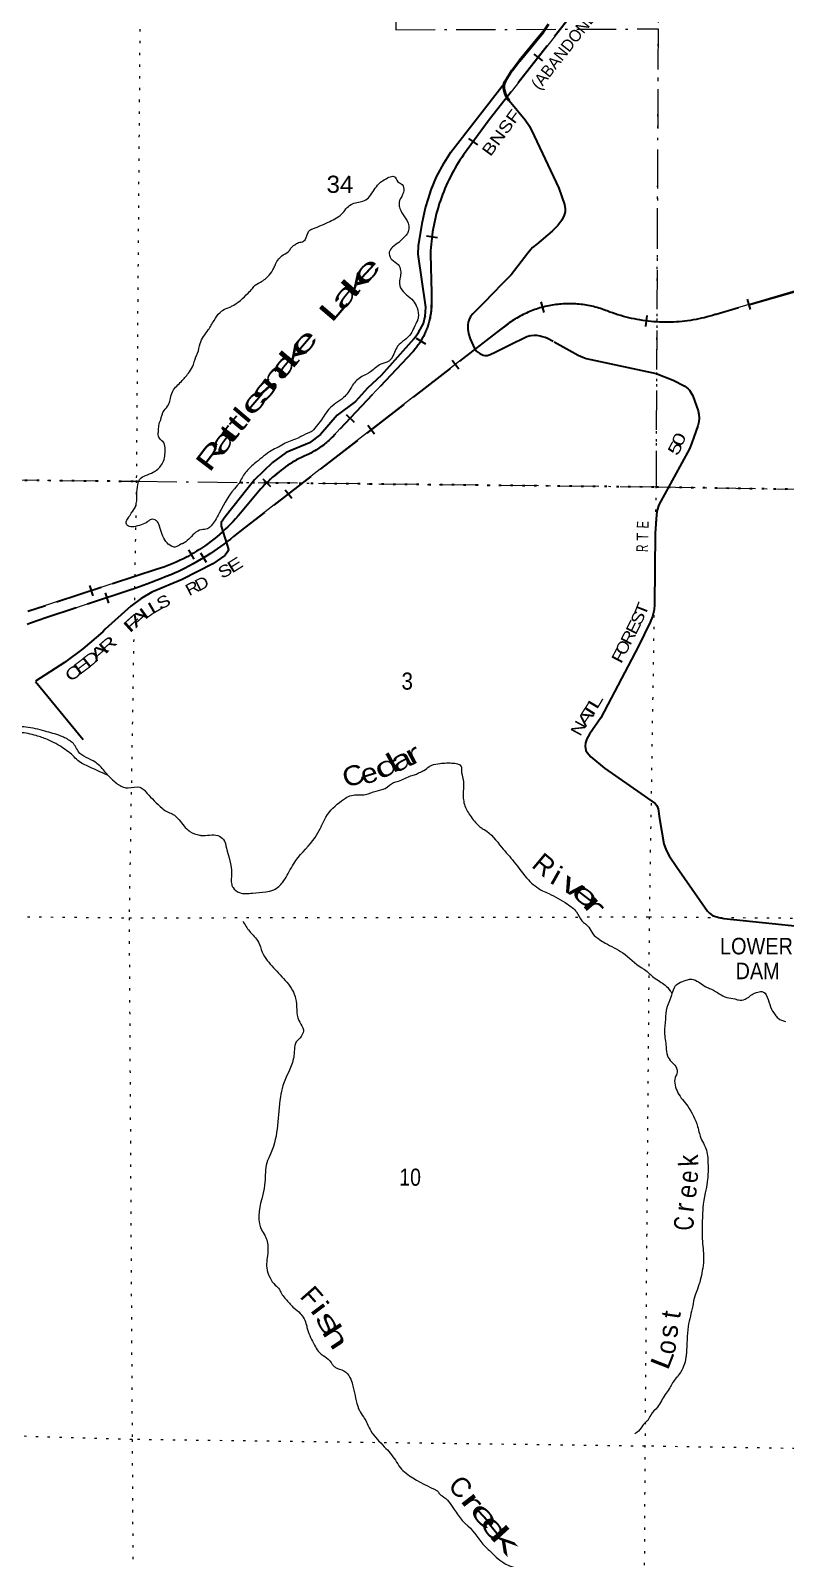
# Model space of a CAD drawing. Header units: feet. Extents: x -252966 to 4, y -183309 to 1368.
# Drawn here: x -195060 to -187349, y -36854 to -21243 of the extents above; entities that cross this region are included whole.
import ezdxf
from ezdxf.enums import TextEntityAlignment as Align

# ---------------------------------------------------------------- set-up
doc = ezdxf.new("R2010")
doc.units = ezdxf.units.FT
doc.header["$LTSCALE"] = 80
for name, pattern in [('DOT_DASHED', [7.7, 5, -1.2, 0.3, -1.2]), ('DOTTED', [1.5, 0.3, -1.2]), ('LONG_DASHED', [7.5, 6, -1.5])]:
    doc.linetypes.add(name, pattern=pattern)
for name, color, linetype, lineweight in [('26', 7, 'Continuous', 40), ('29', 7, 'Continuous', 25), ('30', 7, 'Continuous', 35), ('34', 7, 'Continuous', 13), ('39', 7, 'Continuous', 13), ('41', 7, 'Continuous', 13), ('42', 7, 'Continuous', 13), ('44', 7, 'DOT_DASHED', 13), ('6', 7, 'DOTTED', 25), ('63', 7, 'Continuous', 25), ('7', 7, 'DOTTED', 13)]:
    doc.layers.add(name, color=color, linetype=linetype, lineweight=lineweight)

msp = doc.modelspace()

# ---------------------------------------------------------------- linework, layer by layer
at = {"layer": '26'}
msp.add_lwpolyline([(-190172.99, -21958.87), (-190188.42, -21936.71), (-190201.44, -21913.06), (-190211.93, -21888.18), (-190219.75, -21862.34), (-190224.83, -21835.82), (-190227.11, -21808.92), (-190222.46, -21785.76), (-190213.71, -21763.23), (-190143.67, -21653.19), (-190140.91, -21649.98), (-190065.35, -21553.3), (-189952.15, -21416.36), (-189891.3, -21342.35), (-189824.62, -21258.32), (-189768.64, -21177.98)], dxfattribs=at)
at = {"layer": '29'}
for p, q in [((-194323.68, -27385.06), (-194527.69, -27559.91)), ((-195009.5, -27893.98), (-194522.22, -28487.58))]:
    msp.add_line(p, q, dxfattribs=at)
for points in [[(-191476.03, -24763.92), (-191143.29, -24390.71), (-191096.66, -24327.1), (-191045.3, -24235.42), (-191028.34, -24161.2), (-191028.84, -24165.94), (-191024.1, -24070.02), (-191101.02, -23526.58), (-191096.16, -23440.25), (-191056.14, -23196.23), (-191024.49, -23054.83), (-190996.94, -22959.41), (-190969, -22871.97), (-190912.84, -22739.44), (-190835.48, -22596.31), (-190766.6, -22484.98), (-190222.46, -21785.76)], [(-190172.99, -21958.87), (-190007.77, -22156.56), (-189964.32, -22221.23), (-189914.51, -22317.72), (-189664.42, -22852.11), (-189605.07, -23021.75), (-189598.7, -23064.16), (-189600.82, -23093.85), (-189609.3, -23129.9), (-189634.73, -23180.79), (-189672.88, -23233.81), (-189732.24, -23293.19), (-189889.08, -23424.66), (-189931.45, -23460.71), (-189951.59, -23480.85), (-189982.34, -23517.97), (-190151.89, -23738.5), (-190245.15, -23836.05), (-190427.42, -24022.66), (-190541.87, -24137.17), (-190565.17, -24164.73), (-190580.01, -24196.54), (-190589.02, -24222.52), (-190594.84, -24249.56), (-190594.23, -24292.82)], [(-190594.23, -24292.82), (-190585.84, -24338.09), (-190568.35, -24392.7), (-190523.85, -24490.24), (-190500, -24521.52), (-190470.86, -24543.26), (-190451.25, -24554.39), (-190435.36, -24560.75), (-190418.4, -24563.93), (-190396.68, -24562.34), (-190365.41, -24553.33), (-190314.02, -24530.53), (-190169.89, -24456.31), (-189989.74, -24369.37), (-189967.49, -24361.95), (-189969.07, -24363.54), (-189946.82, -24358.24), (-189917.68, -24355.59), (-189892.25, -24356.65), (-189854.62, -24362.48), (-189834.49, -24367.78), (-189803.75, -24376.26), (-189779.91, -24386.34), (-189722.13, -24418.37)], [(-189710.61, -24424.76), (-189466.23, -24560.22), (-189420.14, -24580.9), (-189383.57, -24594.15)], [(-189383.57, -24594.15), (-188668.32, -24748.68), (-188494.57, -24816.41), (-188378.01, -24875.78), (-188343.04, -24902.29), (-188330.4, -24916.19), (-188296.41, -24976.51), (-188239.19, -25127.06), (-188232.83, -25165.23), (-188230.71, -25203.4), (-188234.95, -25241.57), (-188243.43, -25281.86), (-188303.83, -25456.81), (-188330.59, -25516.48), (-188643.47, -26090.31), (-188660.94, -26144.9), (-188667.3, -26187.31), (-188678.96, -26381.34), (-188685.32, -27106.55), (-188691.68, -27161.68), (-188706.51, -27229.54), (-188729.82, -27288.92), (-188851.61, -27533.6), (-189236, -28266.59), (-189349.75, -28430.81), (-189376.9, -28480.54), (-189392.14, -28521.99), (-189394.25, -28553.8), (-189387.9, -28600.45), (-189373.7, -28619.13), (-189337.03, -28664.07), (-189196.26, -28779.35), (-188681.55, -29139.18), (-188664.12, -29161.33), (-188649.29, -29195.26), (-188634.53, -29294.73), (-188589.94, -29551.5), (-188566.82, -29617.34), (-188535.9, -29675.54), (-188457.94, -29792.22), (-188144.88, -30240.65), (-188125.8, -30261.85), (-188094.5, -30283.48), (-188030.43, -30306.38), (-187978.71, -30315.96), (-186729.19, -30445.89)], [(-191476.03, -24763.92), (-191618.55, -24896.33), (-191741.47, -25032.05), (-191927.99, -25172), (-192097.54, -25371.34), (-192212, -25456.16), (-192449.38, -25553.7), (-192589.26, -25655.49), (-192771.53, -25833.62), (-193072.5, -26211.08), (-193114.89, -26270.46), (-193114.89, -26308.63), (-193055.54, -26490.99), (-193038.59, -26546.13), (-193047.81, -26570.7), (-193062.67, -26589.82), (-193076.74, -26605.51), (-193199.67, -26690.33), (-193513.35, -26851.49), (-193822.79, -26982.97), (-193928.76, -27046.58), (-194034.73, -27122.92), (-194297.55, -27360.43), (-194323.68, -27385.06)], [(-194527.69, -27559.91), (-194714.23, -27701.37), (-195009.95, -27892.25)]]:
    msp.add_lwpolyline(points, dxfattribs=at)
at = {"layer": '34'}
for p, q in [((-186681.89, -23731.93), (-188058.17, -24141.93)), ((-191160.25, -24528.9), (-191946.47, -25361.93)), ((-192779.65, -26008.85), (-192916.57, -26172.66)), ((-193767.89, -26746.83), (-195088.63, -27177.14))]:
    msp.add_line(p, q, dxfattribs=at)
for points in [[(-189172.88, -20645.14), (-189412.62, -20925.93), (-190376.34, -22155.27), (-190638.39, -22511.69)], [(-190975.73, -23526.81), (-190966.58, -23924.43), (-190966.08, -24024.93)], [(-190183.46, -24238.48), (-190299.89, -24327.8), (-192875.36, -26324.79), (-192986.29, -26411.13)], [(-194024.94, -26953.14), (-194905.27, -27243.88), (-195060.24, -27297.02)]]:
    msp.add_lwpolyline(points, dxfattribs=at)
for centre, radius, start, end in [((-189092.97, -23588.87), 1883.79, 145.12301, 178.11211), ((-191695, -24033.48), 728.97, 317.18658, 0.67198), ((-189557.41, -25092.1), 1058.59, 68.43519, 126.25671), ((-188565.24, -22572.04), 1649.75, 248.55816, 287.9004), ((-192631.34, -24749.78), 918.57, 295.55127, 318.20898), ((-191905, -26427.49), 910.92, 111.24918, 121.81376), ((-191510.09, -27021.24), 1623.8, 122.61055, 141.42992), ((-194566.79, -24777.61), 2160.87, 311.7675, 319.78981), ((-194463.94, -24807.72), 2070.68, 298.9948, 310.19954), ((-194527.65, -24560.73), 2408.28, 300.31044, 309.79392), ((-194408.22, -24773.34), 2074.77, 287.97649, 297.18839), ((-194751.39, -24279.21), 2764.7, 298.17395, 301.36909), ((-197093.5, -18259.21), 9219.57, 289.44071, 291.64697), ((-194270.75, -25231.74), 1698.28, 289.90601, 299.05266)]:
    msp.add_arc(centre, radius, start, end, dxfattribs=at)
at = {"layer": '39'}
for points in [[(-193731, -25220.89), (-193695.72, -25125.48), (-193650.88, -25067.41), (-193638.47, -25031.23), (-193607.3, -24926.65), (-193519.81, -24828.64), (-193448.57, -24744.6), (-193405.69, -24680.46), (-193370.49, -24575.92), (-193354.05, -24539.78), (-193328.97, -24441.19), (-193245.14, -24302.82), (-193185.84, -24204.55), (-193124.68, -24122.43), (-193096.29, -24100.51), (-193023.52, -24068.91), (-193007.34, -24061), (-192836.96, -23925.43), (-192794.23, -23877.43), (-192779.97, -23859.41), (-192713.13, -23815.66), (-192623.85, -23741.86), (-192574.86, -23669.72), (-192558.38, -23629.54), (-192478.99, -23535.48), (-192412.09, -23485.68), (-192403.9, -23471.64), (-192361.25, -23431.7), (-192322.8, -23409.87), (-192272.34, -23396.22), (-192225.19, -23305.91), (-192200.77, -23277.9), (-192176.52, -23268.04), (-192004.69, -23192.98), (-191873.05, -23109.5), (-191826.2, -23051.44), (-191771.49, -23013.63), (-191650.39, -22980.46), (-191597.65, -22938.6), (-191501.81, -22808.4), (-191426.84, -22756.65), (-191372.26, -22732.96), (-191348.1, -22733.18), (-191308.35, -22787.99), (-191264.32, -22816.63), (-191248.81, -22881.3), (-191265.37, -22929.54), (-191269.49, -22939.59), (-191289.98, -22977.71), (-191296.35, -23013.95), (-191288.73, -23060.41), (-191239.21, -23147.57), (-191213.41, -23188.14), (-191200.26, -23289.09), (-191216.68, -23323.22), (-191253.29, -23363.21), (-191297.99, -23407.17), (-191362.86, -23454.97), (-191395.58, -23509.12), (-191393.85, -23539.38), (-191388, -23559.6), (-191370.1, -23583.96), (-191306.15, -23634.97), (-191280.52, -23693.68), (-191283.1, -23754.15), (-191288.04, -23852.92), (-191238.39, -23925.97), (-191166.5, -23989.14), (-191122.09, -24051.44), (-191111.5, -24076.88), (-191100.9, -24176.55), (-191109.38, -24206.23), (-191143.29, -24276.21), (-191175.08, -24341.94), (-191310.72, -24469.17), (-191377.51, -24598.23), (-191401.9, -24622.2), (-191482.7, -24651.71), (-191588.14, -24731.41), (-191677.16, -24778.99), (-191729.88, -24818.83), (-191770.59, -24866.86), (-191819.64, -24945.06), (-191862.37, -24993.06), (-192014.48, -25112.66), (-192065.48, -25184.79), (-192169.44, -25322.98), (-192183.67, -25336.96), (-192228.14, -25356.72), (-192321.2, -25404.27), (-192458.62, -25459.47), (-192527.44, -25499.17), (-192551.69, -25509.03), (-192620.51, -25548.73), (-192774.65, -25670.33), (-192866.09, -25760.24), (-192929.53, -25870.57)], [(-192929.53, -25870.57), (-192949.86, -25892.56), (-193134.1, -26173.94), (-193175.87, -26250.22), (-193215.25, -26303.5), (-193253.94, -26333.42), (-193314.43, -26342.94), (-193387.28, -26382.61), (-193509.04, -26486.35), (-193525.21, -26492.25), (-193581.84, -26519.97), (-193622.02, -26511.53), (-193677.96, -26464.64), (-193742.95, -26308.77), (-193762.67, -26264.22), (-193788.65, -26243.82), (-193838.96, -26241.34), (-193865.34, -26263.28), (-193930.04, -26292.94), (-194006.73, -26312.4), (-194061.03, -26305.85), (-194084.92, -26277.4), (-194076.57, -26245.21), (-194052.06, -26207.12), (-194043.87, -26193.08), (-193992.82, -26114.9), (-193980.38, -26076.7), (-193973.25, -25959.81), (-193956.17, -25855.1), (-193941.8, -25824.99), (-193885.1, -25789.21), (-193806.26, -25755.65), (-193783.99, -25741.74), (-193708.72, -25657.73), (-193685.32, -25522.84), (-193696.81, -25460.22), (-193744.64, -25407.35), (-193756.31, -25362.88), (-193751.93, -25324.6), (-193751.8, -25310.49), (-193749.48, -25278.25), (-193731, -25220.89)], [(-194271.48, -28851.66), (-194365.56, -28745.12), (-194419.56, -28706.31), (-194517.75, -28657.01), (-194555.74, -28628.43), (-194623.27, -28529), (-194651.23, -28504.54), (-194751.4, -28451.19), (-194914.01, -28401.31), (-195109.06, -28359.85), (-195257.87, -28355.81), (-195392.73, -28352.55), (-195457.19, -28356), (-195538.18, -28405.67), (-195607.16, -28461.5), (-195621.4, -28477.5), (-195699.13, -28609.88), (-195728.11, -28694.31), (-195740.91, -28772.84), (-195762.13, -28889.6), (-195816.07, -29060.52), (-195914.29, -29231.03), (-196012.33, -29381.37), (-196171.71, -29633.99), (-196323.08, -29846.97), (-196392.58, -29941.95), (-196459.77, -30018.4), (-196611.63, -30176.45), (-196644.01, -30194.3), (-196692.02, -30236.75), (-196713.08, -30260.21), (-196997.82, -30394.28), (-197146.08, -30433.66), (-197397.29, -30443.5), (-197483.77, -30432.62), (-197596.58, -30439.66), (-197707.6, -30470.9), (-197893.41, -30533.73), (-198032.95, -30601.01), (-198263.99, -30764.25), (-198375.37, -30833.81), (-198531.56, -30959.42), (-198690.03, -31113.25), (-198764.95, -31158.94), (-198904.42, -31218.16), (-199051.86, -31269.24), (-199096.32, -31286.98), (-199275.98, -31337.76), (-199415.03, -31352.62), (-199660.54, -31340.29), (-199765.08, -31323.2), (-199881.79, -31316.08), (-200012.86, -31339.07), (-200059.54, -31378.98), (-200138.49, -31424.63), (-200280.1, -31468.61), (-200465.65, -31532.55), (-200590.55, -31575.18), (-200785.15, -31640.04), (-200975.12, -31672.48), (-201236.19, -31688.82), (-201254.29, -31686.64), (-201419.4, -31689.16), (-201568.51, -31701.91), (-201721.65, -31716.64), (-201908.67, -31692.74), (-202040.82, -31663.21), (-202133.49, -31640.04), (-202240.22, -31623.16), (-202302.48, -31606.45), (-202406.86, -31575.18), (-202599.58, -31512.98), (-202804.02, -31414.31), (-202868.29, -31397.59), (-202972.81, -31378.49), (-203131.89, -31381.06), (-203297.53, -31440.04), (-203317.71, -31445.9), (-203676.78, -31521.26), (-203747.43, -31540.78), (-203840.75, -31616.55), (-203883.25, -31640.36), (-203916, -31698.54), (-203937.35, -31722.89), (-204028.28, -31864.88), (-204115.48, -31932.65), (-204202.33, -31962.1), (-204449.1, -32084.86), (-204622.81, -32145.79), (-204681.55, -32183.56), (-204785.15, -32283.44), (-204876.42, -32355.2), (-204990.47, -32495.31), (-205008.75, -32513.29), (-205041.45, -32565.43), (-205114.66, -32643.4), (-205137.17, -32683.53)], [(-194271.48, -28851.66), (-194490.47, -28754.05), (-194548.57, -28723.27), (-194656.38, -28625.49), (-194722.38, -28578.5), (-194888.63, -28486.23), (-195003.02, -28446.87), (-195165.81, -28415.13), (-195272.51, -28414.15), (-195375.27, -28423.29), (-195390.63, -28425.69), (-195441.59, -28441.91), (-195476.34, -28472.03), (-195511.09, -28511.41), (-195539.46, -28542.78), (-195616.88, -28640.88), (-195639.68, -28711.25), (-195654.69, -28809.93), (-195658.86, -28826.02), (-195698.71, -28997.06), (-195780.67, -29151.59), (-195829.76, -29233.82), (-195840.06, -29252.74), (-195858.41, -29283.97), (-195960.49, -29436.29), (-196011.48, -29506.4), (-196041.61, -29540), (-196150.04, -29684.61), (-196166.41, -29712.69), (-196258.22, -29835.38), (-196339.3, -29944.27), (-196369.42, -29979.02), (-196512.74, -30151.14), (-196627.15, -30255.28), (-196643.37, -30271.5), (-196685.21, -30294.75), (-196712.87, -30320.15), (-196808.8, -30378.31), (-196954.33, -30439.49), (-197105.78, -30488.52), (-197253.06, -30521.45), (-197432.47, -30546.02), (-197539.17, -30545.04), (-197674.03, -30541.79), (-197746.67, -30559.27), (-197837.6, -30594.74), (-197859.82, -30602.6), (-197928.72, -30650.37), (-197959.03, -30662.19), (-197969.26, -30680.24), (-198038.2, -30732.04), (-198104.95, -30765.71), (-198224.33, -30829.15), (-198329.83, -30916.91), (-198386.89, -30991), (-198490.6, -31100.96), (-198662.91, -31228.44), (-198701.35, -31248.25), (-198978.22, -31360.66), (-199099.38, -31399.88), (-199133.7, -31409.65), (-199333.56, -31468.31), (-199454.56, -31489.38), (-199519, -31490.81), (-199593.5, -31492.14), (-199834.84, -31463.72), (-199947.91, -31498.98), (-200040.89, -31538.46), (-200206.14, -31555.09), (-200373.64, -31597.92), (-200521.27, -31669.16), (-200571.75, -31684.83), (-200781.59, -31733.32), (-200993.66, -31774.41), (-201178.99, -31792.95), (-201229.96, -31802.22), (-201364.01, -31794.53), (-201380.06, -31788.33), (-201442.43, -31783.73), (-201539.26, -31805.02), (-201694.44, -31821.75), (-201850.85, -31816.12), (-202101.05, -31783.68), (-202189.09, -31755.88), (-202295.51, -31723.48), (-202422.19, -31706.18), (-202670.97, -31658.58), (-202769.83, -31634.43), (-202813.91, -31611.85), (-202978.5, -31557.91), (-203099.03, -31528.57), (-203139.22, -31520.14), (-203227.74, -31513.28), (-203514.19, -31573.16), (-203637.33, -31608.33), (-203724.42, -31664), (-203811.81, -31751.92)], [(-194271.48, -28851.66), (-194206.06, -28913.95), (-194158.09, -28950.69), (-194109.99, -28975.33), (-194061.74, -28981.82), (-193942.88, -28974.85), (-193900.85, -29001.45), (-193870.95, -29033.98), (-193715.35, -29188.67), (-193669.37, -29223.37), (-193615.22, -29246.05), (-193569.22, -29278.74), (-193465.66, -29400.68), (-193431.68, -29427.21), (-193333.37, -29464.41), (-193319.3, -29466.55), (-193146.17, -29468.14), (-193090.16, -29506.97), (-193058.77, -29595.98), (-193006.83, -29856.6), (-193005.87, -29969.53), (-192992.06, -29999.91), (-192926.09, -30050.93), (-192793.26, -30056.18), (-192658.25, -30043.3), (-192575.5, -30021.88), (-192484.18, -29944.07), (-192439.24, -29873.9), (-192349.25, -29723.48), (-192153.78, -29487.32), (-192098.54, -29393.05), (-192084.17, -29362.93), (-192043.12, -29278.61), (-191882.53, -29112.71), (-191842, -29084.85), (-191783.38, -29059.17), (-191638.32, -29048.4), (-191531.28, -29013.09), (-191436.4, -28985.72), (-191351.29, -28926.01), (-191302.84, -28912.33), (-191236.29, -28883.8), (-191161.36, -28853.13), (-191118.95, -28839.41), (-191097.29, -28828.2), (-191074.48, -28819.65), (-191064.35, -28813.69), (-191041.69, -28802.72), (-190987.37, -28761.97), (-190898.53, -28734.55), (-190830, -28727.11), (-190755.52, -28727.8), (-190661.22, -28762.94), (-190659.54, -28799.25), (-190642.32, -28896.21), (-190640.06, -29085.79), (-190628.58, -29150.42), (-190569.23, -29263.89), (-190477.62, -29371.61), (-190445.64, -29396.1), (-190427.61, -29406.35), (-190248.1, -29587.47), (-190122.64, -29735.83), (-189975.37, -29920.68), (-189829.44, -30032.93), (-189767.29, -30061.73), (-189577.02, -30168.34), (-189485.15, -30247.83), (-189427.61, -30339.1), (-189357.75, -30404.27), (-189316.09, -30471.2), (-189248.18, -30530.3), (-189190.14, -30567.13), (-189011.87, -30665.56), (-188816.01, -30820.62), (-188787.97, -30837.01), (-188694.1, -30918.53), (-188632.07, -30959.43), (-188526.25, -31055.18), (-188508.32, -31075.51), (-188493.93, -31043.37), (-188362.16, -30945.77), (-188317.78, -30936.09), (-188269.55, -30946.62), (-188147.43, -31020.33), (-188103.31, -31038.89), (-187947.05, -31123), (-187866.65, -31137.85), (-187828.5, -31148.29), (-187761.99, -31140.83), (-187664.78, -31079.21), (-187644.59, -31073.34), (-187590.12, -31061.74), (-187500.97, -31217.83), (-187455.42, -31298.91), (-187423.55, -31335.5), (-187349.36, -31368.45)], [(-192892.55, -30341.62), (-192825.06, -30445.08), (-192731.47, -30556.85), (-192694.16, -30658.02), (-192642.61, -30743.19), (-192509.09, -30891.62), (-192385.74, -31050.04), (-192352.28, -31133.03), (-192320.14, -31357.16), (-192278.56, -31432.16), (-192272.72, -31454.39), (-192289.32, -31506.67), (-192307.72, -31536.75), (-192334.11, -31560.71), (-192369.8, -31717.67), (-192376.15, -31751.9), (-192483.37, -32023.15), (-192508.59, -32137.86), (-192604.52, -32711.7), (-192647.74, -32812.13), (-192665.68, -33009.59), (-192689, -33136.42), (-192710.27, -33475.01), (-192674.65, -33541.88), (-192652.9, -33584.43), (-192636.02, -33717.68), (-192647.64, -33884.94), (-192614.35, -33986.08), (-192560.71, -34063.2), (-192518.83, -34105.93), (-192510.93, -34122.14), (-192443.34, -34215.52), (-192369.58, -34294.84), (-192305.67, -34349.87), (-192242.35, -34469.43), (-192230.71, -34515.92), (-192159.69, -34673.86), (-192122.03, -34736.72), (-191990.21, -34850.85), (-191972.35, -34879.25), (-191946.39, -34901.67), (-191860.14, -34936.74), (-191798.35, -35003.86), (-191770.88, -35080.74), (-191718.53, -35296.99), (-191704.79, -35335.43), (-191659.16, -35408.44), (-191645.28, -35430.75), (-191583.98, -35550.29), (-191446.57, -35712.88), (-191333.09, -35851.04), (-191285.45, -35924.08), (-191223.59, -35983.12), (-190927.18, -36151.2), (-190899.16, -36169.6), (-190877.32, -36202.07), (-190857.3, -36214.35), (-190733.76, -36352.61), (-190650.25, -36466.3), (-190616.35, -36500.9), (-190592.38, -36521.28), (-190417.17, -36732.61), (-190373.26, -36773.34), (-190227.46, -36899.71), (-190167.33, -36928.49), (-190004.9, -36998.54), (-189831.01, -37135.25), (-189780.96, -37165.95), (-189644.84, -37249.88), (-189550.59, -37291.07), (-189448.18, -37320.25), (-189357.84, -37347.29), (-189158.76, -37373.31), (-189108.58, -37389.91), (-189050.46, -37418.67), (-188948.02, -37443.81), (-188889.64, -37444.34), (-188841.41, -37454.87), (-188771.25, -37487.78), (-188747.17, -37496.06), (-188586.87, -37578.19), (-188472.89, -37661.92), (-188435.05, -37706.63), (-188223.68, -37926.36), (-188134.12, -38038.09), (-188024.89, -38200.41), (-187985.49, -38293.54), (-187979.77, -38327.87), (-187970.36, -38398.54), (-187989.77, -38537.5), (-188002.32, -38587.8), (-188029.05, -38648.05), (-188039.25, -38662.07), (-188075.79, -38694), (-188166.81, -38739.55), (-188213.41, -38771.39), (-188233.77, -38795.4)], [(-188508.32, -31075.51), (-188520.81, -31119.76), (-188560.06, -31226.27), (-188575.25, -31345.11), (-188584.54, -31478.12), (-188567.79, -31625.48), (-188554.56, -31718.37), (-188514.86, -31779.23), (-188469.01, -31828.04), (-188459.64, -31902.74), (-188476.1, -31940.91), (-188476.81, -32017.53), (-188447.34, -32096.45), (-188347.96, -32234.48), (-188247.2, -32441.1), (-188227.74, -32513.87), (-188219.94, -32540.16), (-188156.84, -32683.91), (-188143.45, -32758.65), (-188140.15, -32837.32), (-188143.33, -32962.32), (-188192.51, -33272.42), (-188197.48, -33373.2), (-188197.71, -33615.19), (-188185.4, -33806.87), (-188198.47, -33913.63), (-188248.55, -34102.73), (-188275.37, -34173.06), (-188296.44, -34273.7), (-188342.68, -34483), (-188361.35, -34759.09), (-188365.74, -34797.37), (-188433.8, -34972.18), (-188511.25, -35074.32), (-188535.86, -35122.49), (-188578.68, -35180.58), (-188656.36, -35306.91), (-188725.58, -35388.95), (-188756.28, -35443.12), (-188794.89, -35481.08), (-188821.41, -35519.15), (-188886.41, -35581.07)]]:
    msp.add_spline(points, degree=3, dxfattribs=at)
at = {"layer": '44'}
for points in [[(-207153.44, -25610.52), (-207128.03, -23058.33), (-205814.38, -23080.17), (-205792.5, -21606.43), (-201807.35, -21670.4), (-201779.48, -20435.61), (-191342.05, -20523.47), (-191327.79, -21234.69), (-188649.72, -21226.55), (-188671.49, -25896.09)], [(-210978.16, -44868.61), (-210869.92, -40582.88), (-210824.23, -35259.41), (-210784.87, -29912.96), (-210746.11, -25525.28), (-209739.67, -25548.62), (-204413.61, -25676.09), (-199077.39, -25793.57), (-193965.93, -25848.51), (-188671.58, -25905.09), (-186691.98, -25938.42)]]:
    msp.add_lwpolyline(points, dxfattribs=at)
at = {"layer": '6'}
for p, q in [((-193980.18, -25848.36), (-193968.14, -25848.49)), ((-192916.4, -25859.73), (-188671.58, -25905.09)), ((-188671.58, -25905.09), (-186691.98, -25937.63))]:
    msp.add_line(p, q, dxfattribs=at)
msp.add_lwpolyline([(-217803.64, -25371), (-216036.06, -25412.25), (-215047.72, -25433.41), (-210746.11, -25525.28), (-209739.67, -25548.62), (-204413.61, -25676.09), (-199077.39, -25793.57), (-193965.93, -25848.51)], dxfattribs=at)
at = {"layer": '63'}
for p, q in [((-189919.23, -21485.46), (-189832.18, -21553.7)), ((-190585.41, -22344.91), (-190496.3, -22410.43)), ((-191014.48, -23342.23), (-190904.84, -23356.81)), ((-189846.39, -24015.58), (-189817.68, -24122.4)), ((-187739.56, -23988.47), (-187707.98, -24094.47)), ((-188765.94, -24155.57), (-188779.13, -24265.39)), ((-191121.11, -24384.76), (-191027.23, -24443.25)), ((-190754.04, -24612.25), (-190686.27, -24699.66)), ((-191836.35, -25167.31), (-191755.91, -25243.23)), ((-191613.71, -25275.52), (-191545.93, -25362.93)), ((-192687.5, -25822.97), (-192610.8, -25902.67)), ((-192459.44, -25934.59), (-192391.66, -26022)), ((-193448.52, -26550.58), (-193392.46, -26645.93)), ((-193323.05, -26581.04), (-193265.76, -26675.66)), ((-194457.97, -26912.65), (-194423.71, -27017.82)), ((-194298.75, -26987.23), (-194264.06, -27092.26))]:
    msp.add_line(p, q, dxfattribs=at)
at = {"layer": '63', "linetype": 'LONG_DASHED'}
for points in [[(-189411.76, -20926.63), (-190375.46, -22155.94), (-190637.49, -22512.33), (-190656.17, -22539.46), (-190674.13, -22566.87), (-190691.62, -22594.61), (-190708.92, -22622.72), (-190725.49, -22651.09), (-190741.49, -22679.65), (-190757.28, -22708.57), (-190772.35, -22737.76), (-190786.85, -22767.12), (-190801.01, -22796.97), (-190814.47, -22826.83), (-190827.63, -22856.9), (-190840.16, -22887.4), (-190852.03, -22917.92), (-190863.43, -22948.76), (-190874.4, -22979.66), (-190884.77, -23010.98), (-190894.61, -23042.22), (-190903.83, -23073.89), (-190912.53, -23105.47), (-190920.77, -23137.36), (-190928.31, -23169.27), (-190935.3, -23201.35), (-190941.86, -23233.49), (-190947.71, -23265.91), (-190953.14, -23298.39), (-190957.89, -23330.88), (-190962.21, -23363.44), (-190965.71, -23396.11), (-190968.79, -23428.84), (-190971.35, -23461.48), (-190973.34, -23494.29), (-190974.62, -23526.82), (-190965.48, -23924.42), (-190964.98, -24024.93), (-190964.89, -24037.7), (-190965.12, -24050.4), (-190965.55, -24063.11), (-190966.13, -24075.9), (-190967, -24088.61), (-190968.1, -24101.26), (-190969.33, -24113.97), (-190970.86, -24126.63), (-190972.62, -24139.21), (-190974.58, -24151.85), (-190976.77, -24164.37), (-190979.11, -24176.88), (-190981.74, -24189.4), (-190984.59, -24201.77), (-190987.65, -24214.15), (-190990.86, -24226.44), (-190994.37, -24238.75), (-190998.02, -24250.92), (-191001.97, -24263.08), (-191006.07, -24275.11), (-191010.38, -24287.13), (-191014.91, -24299.02), (-191019.67, -24310.82), (-191024.56, -24322.56), (-191029.76, -24334.23), (-191035.1, -24345.84), (-191040.66, -24357.28), (-191046.37, -24368.67), (-191052.37, -24379.91), (-191058.52, -24391.08), (-191064.81, -24402.11), (-191071.33, -24413.07), (-191078.07, -24423.88), (-191085.03, -24434.62), (-191092.06, -24445.21), (-191099.38, -24455.66), (-191106.85, -24465.98), (-191114.47, -24476.21), (-191122.23, -24486.24), (-191130.29, -24496.18), (-191138.44, -24505.99), (-191146.79, -24515.58), (-191155.22, -24525.09), (-191159.44, -24529.66), (-191945.66, -25362.68), (-191956.44, -25374.6), (-191967.44, -25386.23), (-191978.65, -25397.67), (-191990.07, -25409.05), (-192001.69, -25420.13), (-192013.46, -25430.95), (-192025.43, -25441.72), (-192037.61, -25452.18), (-192049.93, -25462.37), (-192062.53, -25472.46), (-192075.2, -25482.22), (-192088.01, -25491.86), (-192101.1, -25501.25), (-192114.27, -25510.34), (-192127.64, -25519.22), (-192141.09, -25527.93), (-192154.81, -25536.38)], [(-186673.9, -23747.11), (-188057.84, -24142.99), (-188067.28, -24146.05), (-188094.7, -24154.44), (-188122.45, -24162.34), (-188150.24, -24169.87), (-188178.22, -24176.97), (-188206.26, -24183.35), (-188234.54, -24189.44), (-188262.8, -24195.02), (-188291.19, -24200.01), (-188319.55, -24204.47), (-188348.1, -24208.52), (-188376.68, -24212.19), (-188405.33, -24215.13), (-188434, -24217.7), (-188462.81, -24219.69), (-188491.65, -24221.31), (-188520.4, -24222.25), (-188549.17, -24222.83), (-188577.93, -24222.9), (-188606.81, -24222.37), (-188635.51, -24221.38), (-188664.4, -24219.97), (-188693.04, -24217.95), (-188721.88, -24215.49), (-188750.47, -24212.42), (-188779.09, -24208.99), (-188807.54, -24205.08), (-188836.11, -24200.6), (-188864.44, -24195.51), (-188892.63, -24190.1), (-188920.97, -24184.12), (-188948.97, -24177.74), (-188976.94, -24170.83), (-189004.83, -24163.25), (-189032.43, -24155.42), (-189060.02, -24147.07), (-189087.51, -24138.05), (-189114.73, -24128.78), (-189141.77, -24119.05), (-189168.71, -24108.64), (-189185.97, -24101.93), (-189203.27, -24095.66), (-189220.7, -24089.69), (-189238.3, -24083.86), (-189255.96, -24078.48), (-189273.63, -24073.43), (-189291.48, -24068.54), (-189309.38, -24064.07), (-189327.31, -24059.95), (-189345.45, -24056.07), (-189363.52, -24052.58), (-189381.66, -24049.27), (-189399.95, -24046.36), (-189418.16, -24043.83), (-189436.49, -24041.59), (-189454.8, -24039.58), (-189473.27, -24037.96), (-189491.61, -24036.62), (-189510.11, -24035.68), (-189528.51, -24035.01), (-189547.01, -24034.63), (-189565.42, -24034.63), (-189583.86, -24034.96), (-189602.28, -24035.53), (-189620.75, -24036.53), (-189639.21, -24037.76), (-189657.58, -24039.37), (-189675.93, -24041.22), (-189694.24, -24043.54), (-189712.53, -24046.08), (-189730.71, -24048.9), (-189748.9, -24052.07), (-189767.01, -24055.59), (-189785.14, -24059.46), (-189803.11, -24063.51), (-189821.04, -24068.01), (-189838.85, -24072.8), (-189856.65, -24077.82), (-189874.21, -24083.15), (-189891.85, -24088.92), (-189909.32, -24094.86), (-189926.61, -24101.23), (-189943.84, -24107.72), (-189961.03, -24114.68), (-189977.98, -24121.85), (-189994.79, -24129.31), (-190011.62, -24137.1), (-190028.14, -24145.24), (-190044.61, -24153.51), (-190060.89, -24162.2), (-190077.16, -24171.12), (-190093.06, -24180.3), (-190108.89, -24189.85), (-190124.56, -24199.57), (-190140.11, -24209.58), (-190155.34, -24219.93), (-190170.56, -24230.52), (-190182.8, -24239.37), (-190299.21, -24328.68)], [(-190299.21, -24328.68), (-192874.68, -26325.66), (-192985.6, -26411.99), (-193018.14, -26438.78), (-193051.11, -26464.69), (-193084.56, -26490.04), (-193118.5, -26515.18), (-193152.87, -26539.42), (-193187.51, -26562.95), (-193222.66, -26586.26), (-193258.24, -26608.68), (-193294.08, -26630.39), (-193311.67, -26640.75), (-193316.83, -26643.81), (-193358.1, -26668.46), (-193399.98, -26692.5), (-193442.56, -26715.64), (-193445.5, -26717.3), (-193449.36, -26719.45), (-193475.33, -26733.56), (-193501.65, -26747.25), (-193528.35, -26760.35), (-193555.01, -26773.07), (-193582, -26785.38), (-193609.39, -26797.1), (-193636.72, -26808.44), (-193664.23, -26819.31), (-193692.11, -26829.59), (-193721.28, -26841.64), (-193871.32, -26898.66), (-194022.35, -26953.09), (-194024.52, -26954.16), (-194904.91, -27244.93), (-195059.87, -27298.06), (-195095.97, -27311.44)], [(-192154.81, -25536.38), (-192168.55, -25544.58), (-192182.57, -25552.53), (-192196.59, -25560.21), (-192210.83, -25567.72), (-192225.15, -25574.91), (-192234.69, -25579.52), (-192243.03, -25582.82), (-192257.8, -25588.87), (-192272.34, -25595.1), (-192286.82, -25601.62), (-192301.18, -25608.5), (-192315.38, -25615.49), (-192329.5, -25622.75), (-192343.5, -25630.37), (-192357.35, -25638.1), (-192371.04, -25646.05), (-192384.61, -25654.36), (-192407.82, -25669.48), (-192431.15, -25685.33), (-192454.47, -25701.55), (-192477.33, -25718.26), (-192499.82, -25735.32), (-192522.22, -25752.88), (-192544.11, -25770.72), (-192565.83, -25788.84), (-192587.24, -25807.54), (-192608.14, -25826.49), (-192628.81, -25845.89), (-192649.17, -25865.49), (-192669.23, -25885.66), (-192688.84, -25905.95), (-192708.14, -25926.83), (-192727.01, -25947.82), (-192745.64, -25969.25), (-192763.76, -25990.94), (-192778.8, -26009.55), (-192915.69, -26173.33), (-192916.14, -26174), (-192940.77, -26202.65), (-192966.08, -26230.78), (-192991.53, -26258.43), (-193017.58, -26285.74), (-193044.35, -26312.56), (-193071.26, -26338.91), (-193098.6, -26364.77), (-193126.68, -26390.14), (-193130.91, -26393.73), (-193158.72, -26416.6), (-193186.98, -26439.33), (-193215.66, -26461.33), (-193244.66, -26482.75), (-193274.23, -26503.87), (-193303.95, -26524.26), (-193333.96, -26544.36), (-193364.56, -26563.87), (-193395.32, -26582.65), (-193426.5, -26600.98), (-193457.85, -26618.88), (-193459.71, -26619.85), (-193466.61, -26623.4), (-193498.9, -26639.54), (-193531.59, -26655.17), (-193564.73, -26670.07), (-193597.8, -26684.51), (-193631.26, -26698.43), (-193665.17, -26711.61), (-193699.02, -26724.34), (-193733.06, -26736.48), (-193767.54, -26747.88), (-195088.29, -27178.19)]]:
    msp.add_lwpolyline(points, dxfattribs=at)
at = {"layer": '7'}
for p, q in [((-193938.38, -20509.47), (-193980.09, -25839.36)), ((-188647.64, -20537.81), (-188671.58, -25905.09)), ((-193980.09, -25839.36), (-194001.49, -27140.63)), ((-194006.82, -27464.79), (-194053.6, -30308.9)), ((-196652.61, -30280.93), (-194053.6, -30308.9))]:
    msp.add_line(p, q, dxfattribs=at)
for points in [[(-188671.49, -25896.09), (-188740.36, -30299.13), (-188784.5, -35698.14), (-188814.2, -41061.92), (-188857.01, -45063.95)], [(-194053.6, -30308.9), (-188740.36, -30299.13), (-186728.11, -30315.73)], [(-194053.6, -30308.9), (-194022.6, -35638.95), (-193993.25, -40930.68), (-194053.42, -45020.01)], [(-186772.87, -35738.42), (-188784.58, -35707.14), (-194022.6, -35638.95), (-199159.18, -35487.01), (-204570.46, -35431.35)]]:
    msp.add_lwpolyline(points, dxfattribs=at)

# ---------------------------------------------------------------- texts
at = {"layer": '30'}
for s, rotation, width, p in [('5', 61.399, 1.5, (-188423.51, -25538.92)), ('0', 65.953, 1.45, (-188383.13, -25443.92)), ('T', 89.104, 0.85, (-188748.97, -26416.55)), ('E', 89.104, 0.7, (-188747.18, -26293.27)), ('R', 89.104, 0.65, (-188752.89, -26533.93)), ('T', 68.567, 1.3, (-188760.43, -27175.17)), ('E', 63.538, 1.25, (-188849.19, -27365.47)), ('S', 63.538, 1.25, (-188803.32, -27271.17)), ('R', 62.327, 1.2, (-188902.61, -27470.05)), ('F', 62.327, 1.35, (-188997.76, -27661.11)), ('O', 62.327, 1.15, (-188956.15, -27574.24)), ('L', 59.327, 1.55, (-189240.12, -28127.88)), ('A', 55.291, 1.5, (-189344.5, -28301.71)), ('T', 57.291, 1.6, (-189298.13, -28226.7)), ('N', 61.368, 1.2, (-189412.44, -28399.57))]:
    msp.add_text(s, height=120, rotation=rotation, dxfattribs=dict(at, width=width)).set_placement(p, align=Align.CENTER)
for s, rotation, width, p in [('E', 32.014, 1.4, (-193003.65, -26792.67)), ('D', 27.27, 1.15, (-193342.81, -26975.94)), ('S', 27.27, 1.25, (-193106.96, -26847.09)), ('R', 27.27, 1.15, (-193439.74, -27023.97)), ('L', 35.989, 1.7, (-193895.1, -27268.39)), ('L', 30.281, 1.55, (-193818.64, -27211.71)), ('S', 26.96, 1.25, (-193735.42, -27164.09)), ('F', 41.986, 1.85, (-194049.33, -27405.7)), ('A', 41.62, 1.75, (-193986.16, -27353.43)), ('R', 40.972, 1.55, (-194299.49, -27621.39)), ('D', 38.429, 1.45, (-194472.11, -27764.17)), ('A', 40.972, 1.7, (-194392.02, -27699.55)), ('C', 36.741, 1.4, (-194653.64, -27903.24)), ('E', 36.741, 1.55, (-194566.67, -27835.97))]:
    msp.add_text(s, height=120, rotation=rotation, dxfattribs=dict(at, width=width)).set_placement(p)
at = {"layer": '41'}
for s, rotation, width, p in [('e', 47.184, 1.95, (-191661.12, -23870.92)), ('k', 48.552, 2.15, (-191759.47, -23989.32)), ('a', 49.555, 1.95, (-191875.88, -24120.48)), ('L', 49.555, 1.9, (-191988.21, -24243.31)), ('e', 49.555, 1.85, (-192287.12, -24597.11)), ('k', 49.555, 2.1, (-192390.3, -24713.99)), ('a', 49.555, 1.95, (-192496.06, -24834.52)), ('s', 49.555, 2.15, (-192696.93, -25079.1)), ('n', 49.555, 1.95, (-192598.27, -24955.03)), ('e', 49.555, 1.85, (-192796.03, -25198.29)), ('l', 49.555, 1.65, (-192853.29, -25273.17)), ('t', 52.708, 1.65, (-192992.71, -25457.34)), ('t', 50.431, 1.75, (-192921.18, -25365.64)), ('R', 52.708, 1.65, (-193234.72, -25769.56)), ('a', 52.708, 1.8, (-193105.68, -25604.79)), ('r', 27.875, 1.6, (-191173.44, -28757.54)), ('d', 28.214, 1.6, (-191487, -28902.73)), ('a', 26.569, 1.45, (-191328.43, -28831.94)), ('C', 20.862, 1.15, (-191831.54, -28987.06)), ('e', 17.186, 1.15, (-191656.12, -28951.68)), ('i', 330.739, 1.25, (-189767.88, -29946.09)), ('v', 326.575, 1.7, (-189665.12, -29999.89)), ('e', 322.535, 1.75, (-189551.82, -30072.99)), ('r', 310.867, 2.1, (-189435.81, -30171.87)), ('k', 92.535, 0.9, (-188236.84, -32844.16)), ('e', 84.169, 0.85, (-188250.3, -33024.59)), ('e', 80.995, 0.9, (-188269.02, -33182.86)), ('C', 88.997, 0.75, (-188287.82, -33503.81)), ('i', 306.978, 1.55, (-192211.54, -34318.8)), ('s', 302.514, 1.8, (-192162.66, -34400.56)), ('h', 302.946, 1.65, (-192092.45, -34538.53)), ('o', 80.466, 0.95, (-188482.53, -34777.98)), ('L', 68.648, 1.3, (-188551.68, -34941.55)), ('r', 307.615, 1.95, (-190679.46, -36261.19)), ('e', 312.735, 1.95, (-190589.62, -36375.07)), ('e', 309.166, 1.8, (-190483.56, -36497.6)), ('k', 312.512, 2.2, (-190385.58, -36624.48))]:
    msp.add_text(s, height=200, rotation=rotation, dxfattribs=dict(at, width=width)).set_placement(p)
for s, rotation, p in [('R', 320.091, (-189952.19, -29783.12)), ('r', 82.686, (-188291.36, -33323.39)), ('F', 311.276, (-192318.06, -34181.61)), ('t', 81.876, (-188427.54, -34413.66)), ('s', 86.647, (-188452.62, -34604.53)), ('C', 313.33, (-190806.52, -36121.92))]:
    msp.add_text(s, height=200, rotation=rotation, dxfattribs=at).set_placement(p)
at = {"layer": '42', "width": 0.9}
for s, p in [('LOWER', (-188017.83, -30682.35)), ('DAM', (-187859.01, -30935.76))]:
    msp.add_text(s, height=168.8, dxfattribs=at).set_placement(p)
at = {"layer": '63'}
msp.add_text('(ABANDONED)', height=120, rotation=51.906, dxfattribs=at).set_placement((-189862.68, -21858.42))
at = {"layer": '63', "width": 1.25}
msp.add_text('BNSF', height=120, rotation=53.675, dxfattribs=at).set_placement((-190362.89, -22537.68))
at = {"layer": '7'}
for s, width, p in [('34', 1.05, (-192037.29, -22900.57)), ('3', 0.9, (-191272, -27976.93)), ('10', 0.85, (-191294.44, -33044.64))]:
    msp.add_text(s, height=175, rotation=359.475, dxfattribs=dict(at, width=width)).set_placement(p)

doc.saveas('drawing.dxf')
